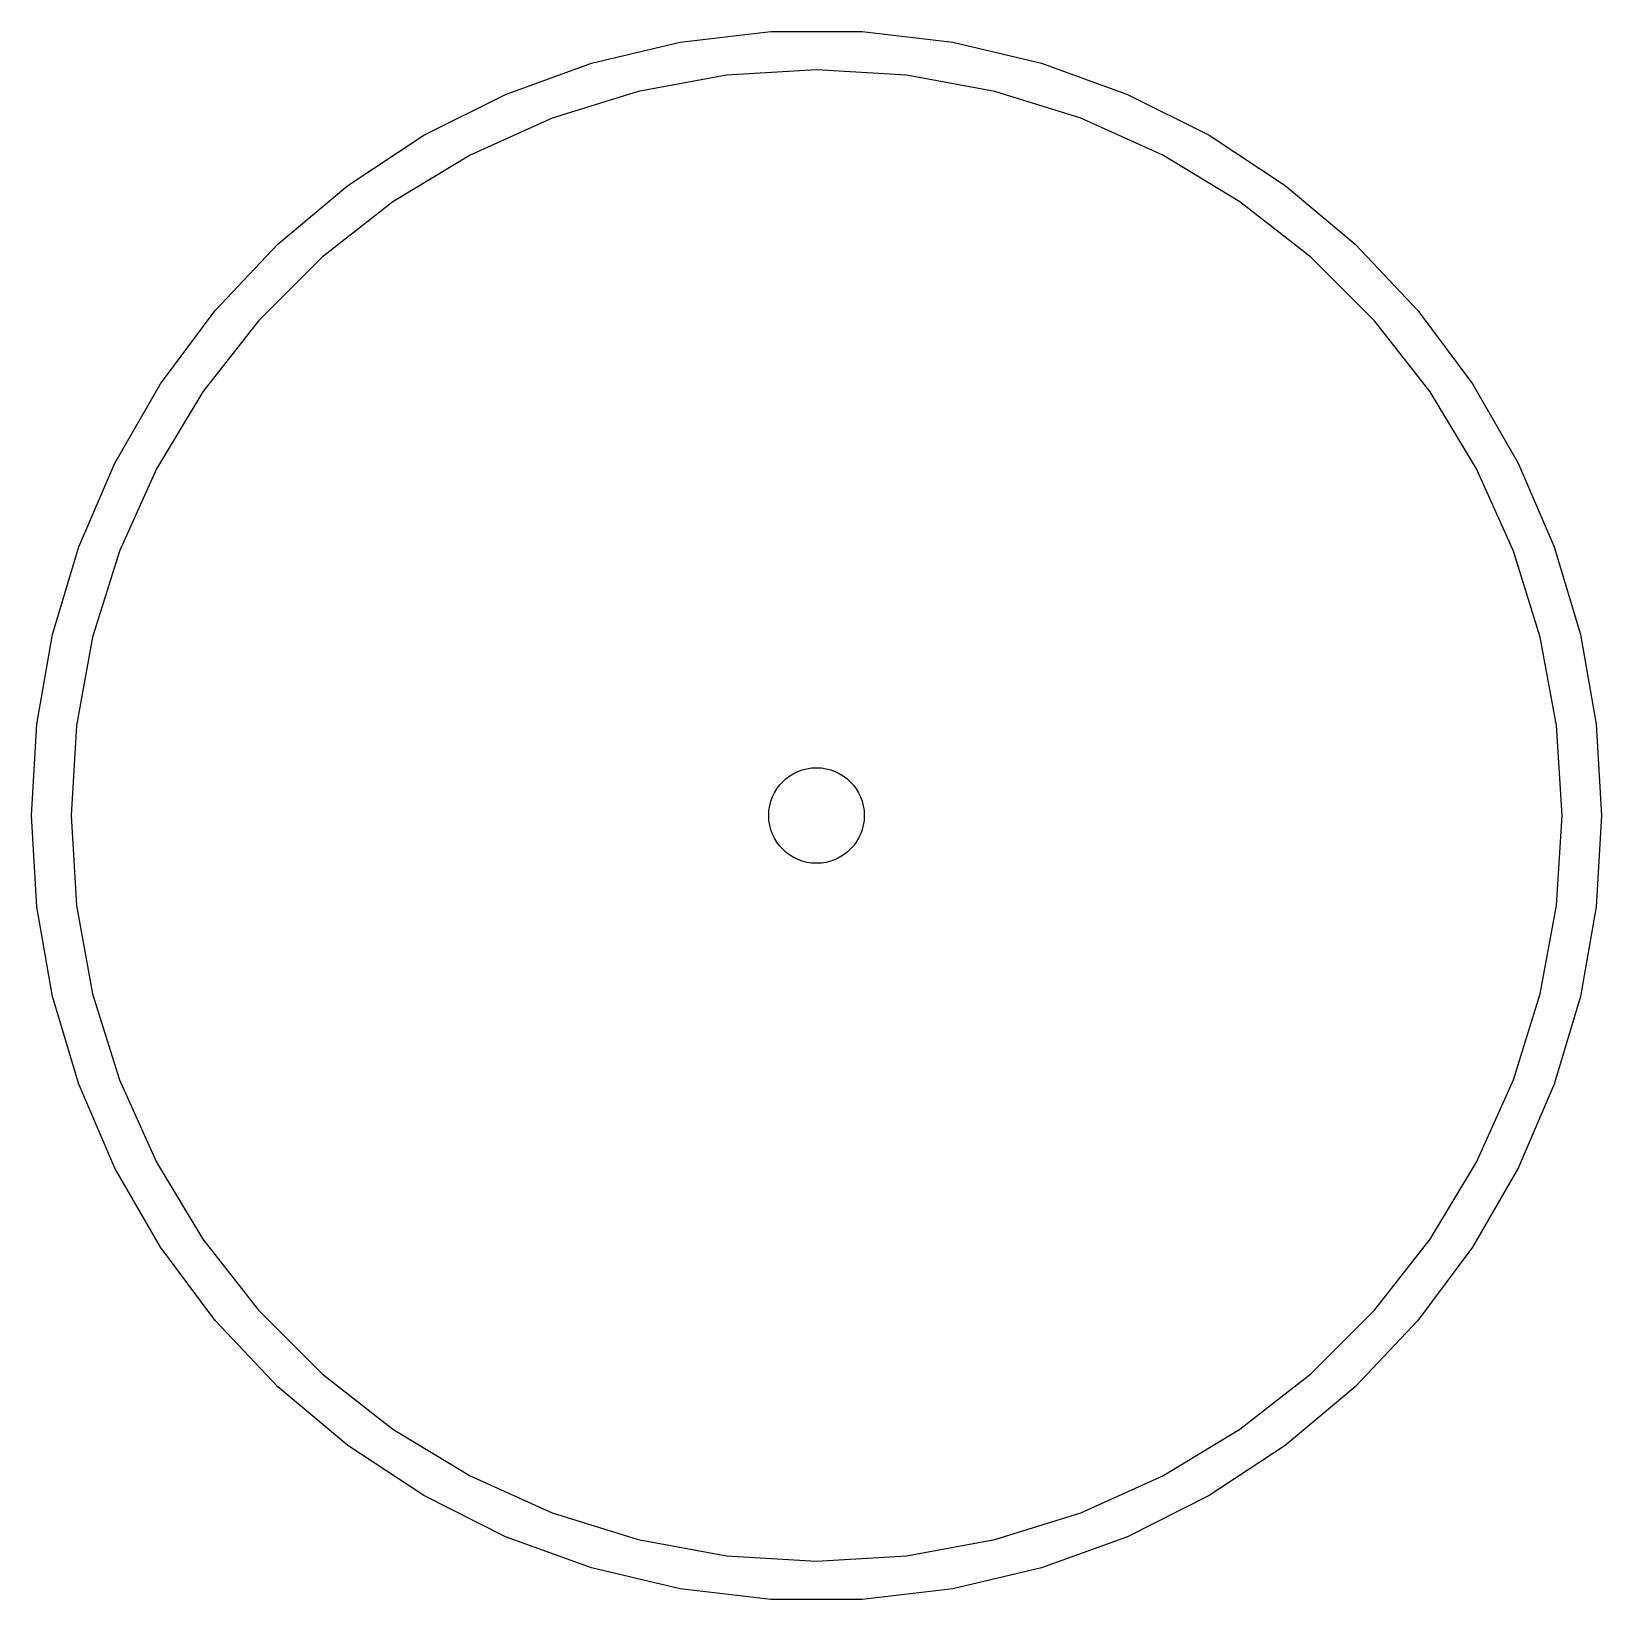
# Model space of a CAD drawing. Extents: x 4.44 to 6.27, y -5.24 to -3.42.
# Drawn here: x 4.4419 to 4.6683, y -5.2437 to -5.0177 of the extents above.
import ezdxf

# ---------------------------------------------------------------- set-up
doc = ezdxf.new("R2010")
doc.units = 0
doc.header["$MEASUREMENT"] = 0
doc.layers.add('BLACK', color=7, linetype='CONTINUOUS')

msp = doc.modelspace()

# ---------------------------------------------------------------- linework, layer by layer
at = {"layer": 'BLACK', "linetype": 'CONTINUOUS'}
for p, q in [((4.53546, -5.01924), (4.54854, -5.01771)), ((4.54854, -5.01771), (4.5617, -5.01771)), ((4.5617, -5.01771), (4.57477, -5.01924)), ((4.52266, -5.02227), (4.53546, -5.01924)), ((4.57477, -5.01924), (4.58758, -5.02227)), ((4.51029, -5.02678), (4.52266, -5.02227)), ((4.55512, -5.02323), (4.54216, -5.02401)), ((4.56807, -5.02401), (4.55512, -5.02323)), ((4.58758, -5.02227), (4.59995, -5.02678)), ((4.54216, -5.02401), (4.5294, -5.02635)), ((4.58084, -5.02635), (4.56807, -5.02401)), ((4.49852, -5.03268), (4.51029, -5.02678)), ((4.5294, -5.02635), (4.51701, -5.03021)), ((4.59323, -5.03021), (4.58084, -5.02635)), ((4.59995, -5.02678), (4.61171, -5.03268)), ((4.51701, -5.03021), (4.50517, -5.03554)), ((4.60507, -5.03554), (4.59323, -5.03021)), ((4.48753, -5.03992), (4.49852, -5.03268)), ((4.61171, -5.03268), (4.62271, -5.03992)), ((4.50517, -5.03554), (4.49406, -5.04225)), ((4.61617, -5.04225), (4.60507, -5.03554)), ((4.47744, -5.04838), (4.48753, -5.03992)), ((4.62271, -5.03992), (4.63279, -5.04838)), ((4.49406, -5.04225), (4.48385, -5.05026)), ((4.62639, -5.05026), (4.61617, -5.04225)), ((4.46841, -5.05795), (4.47744, -5.04838)), ((4.48385, -5.05026), (4.47467, -5.05944)), ((4.63557, -5.05944), (4.62639, -5.05026)), ((4.63279, -5.04838), (4.64183, -5.05795)), ((4.46055, -5.06851), (4.46841, -5.05795)), ((4.47467, -5.05944), (4.46666, -5.06965)), ((4.64357, -5.06965), (4.63557, -5.05944)), ((4.64183, -5.05795), (4.64969, -5.06851)), ((4.45397, -5.07991), (4.46055, -5.06851)), ((4.64969, -5.06851), (4.65627, -5.07991)), ((4.46666, -5.06965), (4.45995, -5.08076)), ((4.65029, -5.08076), (4.64357, -5.06965)), ((4.44876, -5.092), (4.45397, -5.07991)), ((4.65627, -5.07991), (4.66148, -5.092)), ((4.45995, -5.08076), (4.45462, -5.0926)), ((4.65561, -5.0926), (4.65029, -5.08076)), ((4.44498, -5.10461), (4.44876, -5.092)), ((4.45462, -5.0926), (4.45076, -5.10499)), ((4.65947, -5.10499), (4.65561, -5.0926)), ((4.66148, -5.092), (4.66526, -5.10461)), ((4.44269, -5.11757), (4.44498, -5.10461)), ((4.66526, -5.10461), (4.66754, -5.11757)), ((4.45076, -5.10499), (4.44842, -5.11775)), ((4.66181, -5.11775), (4.65947, -5.10499)), ((4.44193, -5.13071), (4.44269, -5.11757)), ((4.44842, -5.11775), (4.44764, -5.13071)), ((4.6626, -5.13071), (4.66181, -5.11775)), ((4.66754, -5.11757), (4.66831, -5.13071)), ((4.44269, -5.14385), (4.44193, -5.13071)), ((4.44764, -5.13071), (4.44842, -5.14366)), ((4.66181, -5.14366), (4.6626, -5.13071)), ((4.66831, -5.13071), (4.66754, -5.14385)), ((4.44498, -5.15681), (4.44269, -5.14385)), ((4.44842, -5.14366), (4.45076, -5.15643)), ((4.65947, -5.15643), (4.66181, -5.14366)), ((4.66754, -5.14385), (4.66526, -5.15681)), ((4.44876, -5.16942), (4.44498, -5.15681)), ((4.45076, -5.15643), (4.45462, -5.16882)), ((4.65561, -5.16882), (4.65947, -5.15643)), ((4.66526, -5.15681), (4.66148, -5.16942)), ((4.45397, -5.18151), (4.44876, -5.16942)), ((4.45462, -5.16882), (4.45995, -5.18066)), ((4.65029, -5.18066), (4.65561, -5.16882)), ((4.66148, -5.16942), (4.65627, -5.18151)), ((4.46055, -5.19291), (4.45397, -5.18151)), ((4.45995, -5.18066), (4.46666, -5.19176)), ((4.64357, -5.19176), (4.65029, -5.18066)), ((4.65627, -5.18151), (4.64969, -5.19291)), ((4.46841, -5.20347), (4.46055, -5.19291)), ((4.46666, -5.19176), (4.47467, -5.20198)), ((4.63557, -5.20198), (4.64357, -5.19176)), ((4.64969, -5.19291), (4.64183, -5.20347)), ((4.47467, -5.20198), (4.48385, -5.21116)), ((4.62639, -5.21116), (4.63557, -5.20198)), ((4.47744, -5.21304), (4.46841, -5.20347)), ((4.64183, -5.20347), (4.63279, -5.21304)), ((4.48385, -5.21116), (4.49406, -5.21916)), ((4.61617, -5.21916), (4.62639, -5.21116)), ((4.48753, -5.2215), (4.47744, -5.21304)), ((4.63279, -5.21304), (4.62271, -5.2215)), ((4.49406, -5.21916), (4.50517, -5.22588)), ((4.60507, -5.22588), (4.61617, -5.21916)), ((4.49852, -5.22873), (4.48753, -5.2215)), ((4.62271, -5.2215), (4.61171, -5.22873)), ((4.50517, -5.22588), (4.51701, -5.2312)), ((4.59323, -5.2312), (4.60507, -5.22588)), ((4.51029, -5.23464), (4.49852, -5.22873)), ((4.61171, -5.22873), (4.59995, -5.23464)), ((4.51701, -5.2312), (4.5294, -5.23507)), ((4.58084, -5.23507), (4.59323, -5.2312)), ((4.52266, -5.23914), (4.51029, -5.23464)), ((4.5294, -5.23507), (4.54216, -5.2374)), ((4.56807, -5.2374), (4.58084, -5.23507)), ((4.59995, -5.23464), (4.58758, -5.23914)), ((4.54216, -5.2374), (4.55512, -5.23819)), ((4.55512, -5.23819), (4.56807, -5.2374)), ((4.53546, -5.24218), (4.52266, -5.23914)), ((4.58758, -5.23914), (4.57477, -5.24218)), ((4.54854, -5.24371), (4.53546, -5.24218)), ((4.57477, -5.24218), (4.5617, -5.24371)), ((4.5617, -5.24371), (4.54854, -5.24371))]:
    msp.add_line(p, q, dxfattribs=at)
at = {"layer": 'BLACK'}
msp.add_circle((4.55512, -5.13071), 0.00689, dxfattribs=at)

doc.saveas('drawing.dxf')
